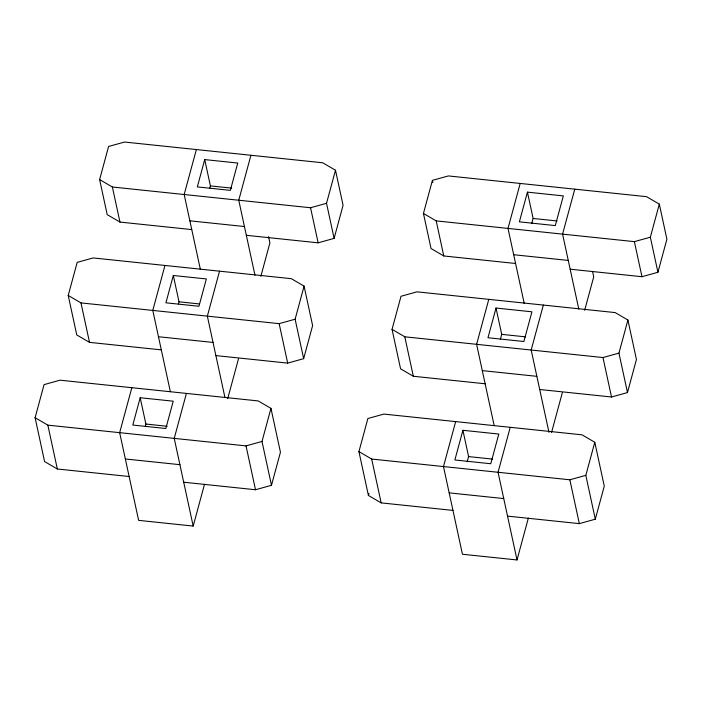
<?xml version="1.0" encoding="UTF-8"?>
<svg xmlns="http://www.w3.org/2000/svg" width="702" height="702" viewBox="0 0 702 702"><rect width="100%" height="100%" fill="white"/><g stroke="black" fill="none" stroke-linecap="round" stroke-linejoin="round"><path stroke-width="1.05" d="M129.133 476.509L57.336 468.997L44.577 461.556L35.1 417.708L44.068 384.626L60.03 380.186L258.213 400.93L270.963 408.371L280.449 452.22L271.481 485.301L255.51 489.742L183.705 482.221M161.311 349.877L89.505 342.365L76.755 334.924L68.217 295.463L77.185 262.381L93.155 257.941L291.339 278.685L304.089 286.126L312.618 325.588L303.659 358.669L287.688 363.109L215.883 355.589M191.76 229.589L119.963 222.078L107.204 214.636L99.623 179.563L108.591 146.472L124.561 142.041L322.736 162.785L335.495 170.226L343.076 205.3L334.108 238.382L318.138 242.822L246.332 235.302M131.836 387.706L119.656 432.669L138.619 520.357L193.19 526.07L204.519 484.24M164.961 265.461L152.782 310.424L170.367 391.76M196.358 149.552L184.178 194.515L200.395 269.507M140.198 397.736L132.792 425.052L165.83 428.51L173.227 401.193L140.198 397.736L145.884 424.043L145.314 426.149M173.315 275.491L165.918 302.808L198.947 306.265L206.344 278.948L173.315 275.491L179.001 301.799L178.44 303.905M204.721 159.591L197.323 186.907L230.353 190.365L237.75 163.048L204.721 159.591L210.407 185.898L209.837 187.996M186.407 393.418L174.228 438.381L193.19 526.07M219.533 271.174L207.353 316.137L224.938 397.472M250.93 155.265L238.75 200.228L254.966 275.219M227.72 398.596L238.487 358.862M260.828 276.412L269.893 242.953L268.524 236.609M271.481 485.301L262.004 441.461L270.963 408.371M303.659 358.669L295.121 319.217L304.089 286.126M334.108 238.382L326.527 203.308L335.495 170.226M452.966 510.407L381.16 502.886L368.41 495.445L358.924 451.605L367.892 418.515L383.862 414.083L582.037 434.828L594.796 442.269L604.273 486.109L595.305 519.199L579.334 523.631L507.537 516.119M485.135 383.775L413.329 376.263L400.579 368.822L392.049 329.361L401.009 296.27L416.979 291.839L615.163 312.583L627.913 320.024L636.442 359.485L627.483 392.567L611.512 396.999L539.706 389.487M515.593 263.487L443.787 255.967L431.037 248.534L423.446 213.452L432.414 180.37L448.385 175.93L646.568 196.674L659.318 204.115L666.9 239.198L657.932 272.279L641.97 276.711L570.164 269.199M368.41 495.445L368.962 493.383M455.668 421.595L443.48 466.558L462.442 554.247L517.014 559.959L528.343 518.137M488.785 299.35L476.605 344.313L494.19 425.658M520.191 183.45L508.002 228.413L524.218 303.396M462.908 430.291L454.861 459.986L490.768 463.741L498.806 434.055L462.908 430.291L468.594 456.598L467.207 461.723M496.024 308.046L487.987 337.741L523.885 341.497L531.932 311.811L496.024 308.046L501.719 334.354L500.333 339.478M527.43 192.146L519.383 221.832L555.291 225.596L563.337 195.902L527.43 192.146L533.116 218.454L531.73 223.569M510.24 427.307L498.051 472.271L517.014 559.959M543.357 305.063L531.177 350.026L548.99 432.423M574.762 189.163L562.574 234.126L578.79 309.108M551.553 432.485L562.32 392.751M584.652 310.31L593.716 276.851L592.576 271.56M595.305 519.199L585.828 475.351L594.796 442.269M627.483 392.567L618.953 353.106L627.913 320.024M657.932 272.279L650.35 237.206L659.318 204.115M99.623 179.563L112.373 187.004L310.556 207.748L326.527 203.308M68.217 295.463L80.976 302.904L279.15 323.648L295.121 319.217M423.446 213.452L436.205 220.893L634.38 241.637L650.35 237.206M35.1 417.708L47.85 425.149L246.033 445.893L262.004 441.461M392.049 329.361L404.8 336.802L602.983 357.546L618.953 353.106M358.924 451.605L371.674 459.047L569.857 479.791L585.828 475.351M533.116 218.454L557.055 220.954M210.407 185.898L231.721 188.127M189.865 220.823L244.436 226.535M513.697 254.721L568.269 260.433M501.719 334.354L525.649 336.863M179.001 301.799L199.245 303.922M158.468 336.732L213.039 342.436M482.292 370.621L536.863 376.333M468.594 456.598L492.532 459.108M145.884 424.043L167.19 426.272M125.342 458.976L179.914 464.68M449.175 492.865L503.738 498.578M634.38 241.637L641.97 276.711M602.983 357.546L611.512 396.999M569.857 479.791L579.334 523.631M432.414 180.37L432.871 182.494M436.205 220.893L443.787 255.967M404.8 336.802L413.329 376.263M371.674 459.047L381.16 502.886M310.556 207.748L318.138 242.822M279.15 323.648L287.688 363.109M246.033 445.893L255.51 489.742M112.373 187.004L119.963 222.078M80.976 302.904L89.505 342.365M47.85 425.149L57.336 468.997"/></g></svg>
